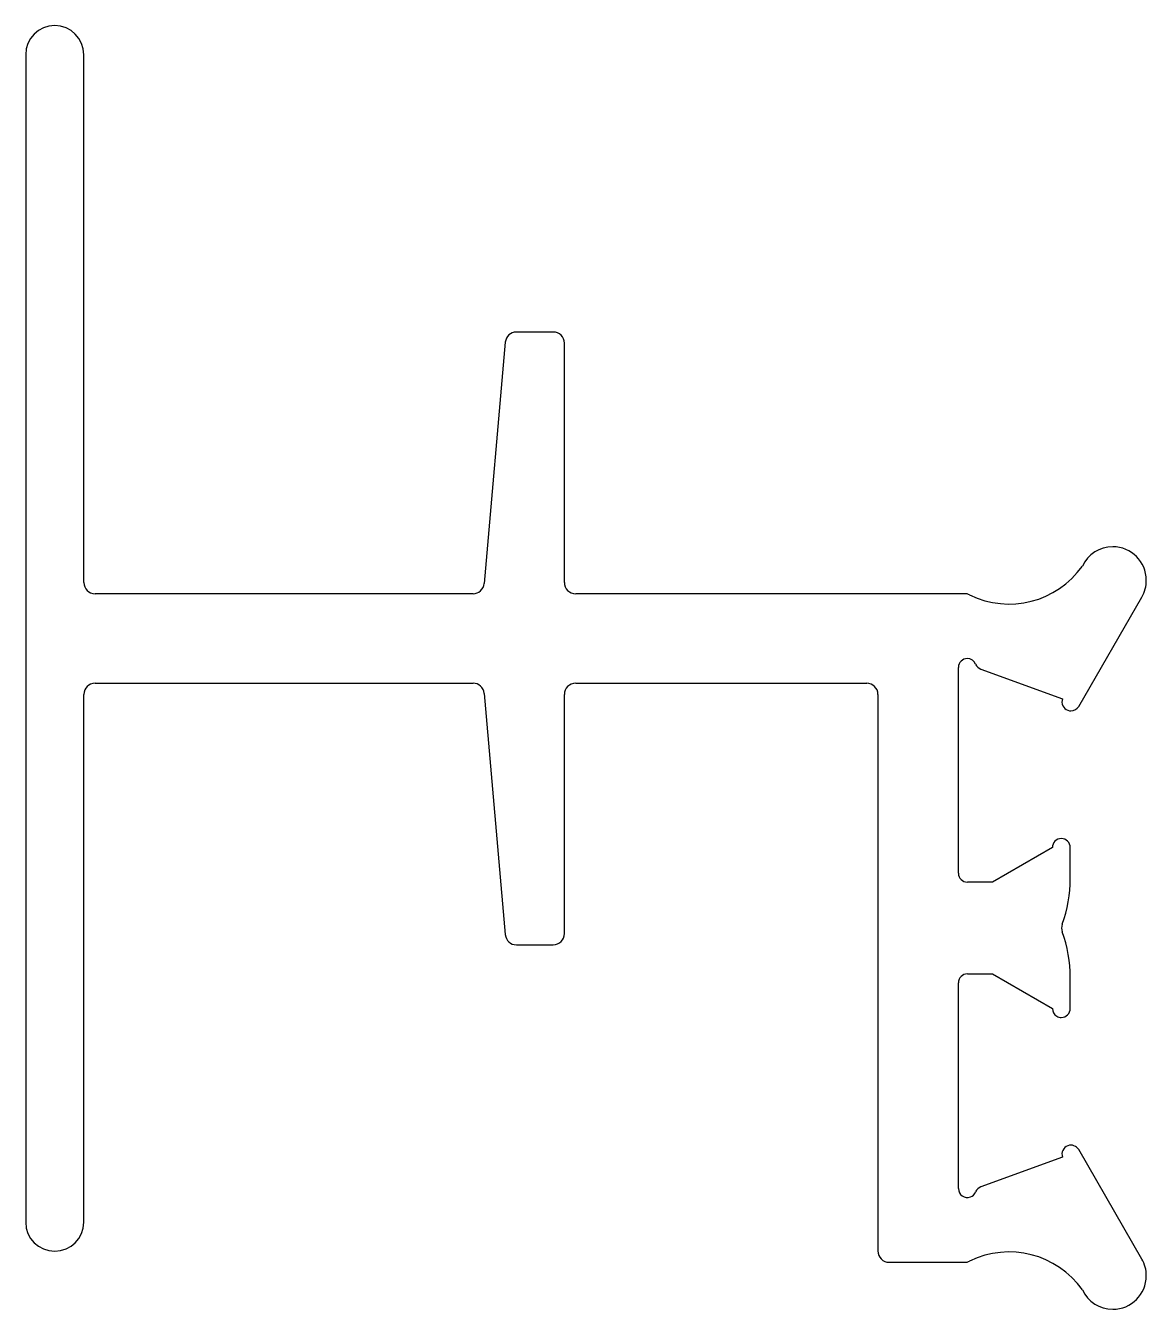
# Model space of a CAD drawing. Extents: x -10.4 to 14.6, y 0 to 28.7.
import ezdxf

# ---------------------------------------------------------------- set-up
doc = ezdxf.new("R2010")
doc.units = 0
doc.header["$MEASUREMENT"] = 0
doc.layers.add('OBJECT', color=40, linetype='CONTINUOUS')

msp = doc.modelspace()

# ---------------------------------------------------------------- linework, layer by layer
at = {"layer": 'OBJECT', "color": 7, "linetype": 'Continuous'}
for p, q in [((-10.407, 28.077), (-10.407, 1.977)), ((-9.107, 16.277), (-9.107, 28.077)), ((1.384, 21.877), (0.563, 21.877)), ((0.314, 21.648), (-0.158, 16.255)), ((1.634, 16.281), (1.634, 21.627)), ((-0.407, 16.027), (-8.857, 16.027)), ((10.583, 16.027), (1.888, 16.027)), ((13.131, 13.508), (14.543, 15.953)), ((10.443, 9.778), (10.443, 14.378)), ((10.947, 14.34), (12.77, 13.677)), ((-9.107, 1.977), (-9.107, 13.777)), ((-8.857, 14.027), (-0.407, 14.027)), ((-0.158, 13.798), (0.314, 8.405)), ((1.888, 14.027), (8.393, 14.027)), ((8.643, 13.777), (8.643, 1.333)), ((1.634, 8.427), (1.634, 13.773)), ((12.543, 10.352), (11.203, 9.578)), ((12.943, 9.659), (12.943, 10.352)), ((11.203, 9.578), (10.643, 9.578)), ((0.563, 8.177), (1.384, 8.177)), ((10.643, 7.528), (11.203, 7.528)), ((11.203, 7.528), (12.543, 6.754)), ((10.443, 2.728), (10.443, 7.328)), ((12.943, 6.754), (12.943, 7.447)), ((14.543, 1.153), (13.131, 3.598)), ((12.77, 3.429), (10.947, 2.766)), ((8.897, 1.079), (10.582, 1.079))]:
    msp.add_line(p, q, dxfattribs=at)
for centre, radius, start, end in [((-9.757, 28.077), 0.65, 90, 180), ((-9.757, 28.077), 0.65, 360, 90), ((0.563, 21.627), 0.25, 90, 175), ((1.384, 21.627), 0.25, 0, 90), ((13.893, 16.328), 0.75, 90, 155.025), ((13.893, 16.328), 0.75, 0, 90), ((11.577, 17.795), 2, 243.7792, 324.8875), ((-8.857, 16.277), 0.25, 180, 270), ((-0.407, 16.277), 0.25, 270, 355), ((1.888, 16.281), 0.254, 180, 270), ((13.893, 16.328), 0.75, 330, 360), ((10.583, 15.777), 0.25, 63.7792, 90), ((10.643, 14.378), 0.2, 90, 180), ((10.643, 14.378), 0.2, 22.3472, 90), ((11.016, 14.531), 0.203, 202.3472, 250), ((-8.857, 13.777), 0.25, 90, 180), ((-0.407, 13.777), 0.25, 5, 90), ((1.888, 13.773), 0.254, 90, 180), ((8.393, 13.777), 0.25, 0, 90), ((12.958, 13.608), 0.2, 160, 250), ((12.958, 13.608), 0.2, 270, 330), ((12.958, 13.608), 0.2, 250, 270), ((12.743, 10.352), 0.2, 90, 180), ((12.743, 10.352), 0.2, 0, 90), ((10.643, 9.778), 0.2, 180, 270), ((9.943, 9.659), 3, 340.133, 359.9999), ((13.004, 8.553), 0.254, 160.133, 199.867), ((0.563, 8.427), 0.25, 185, 270), ((1.384, 8.427), 0.25, 270, 360), ((9.943, 7.447), 3, 0.0001, 19.867), ((10.643, 7.328), 0.2, 90, 180), ((12.743, 6.754), 0.2, 180, 240), ((12.743, 6.754), 0.2, 270, 360), ((12.743, 6.754), 0.2, 240, 270), ((12.958, 3.498), 0.2, 110, 200), ((12.958, 3.498), 0.2, 30, 110), ((10.643, 2.728), 0.2, 180, 290), ((10.643, 2.728), 0.2, 290, 337.6528), ((11.016, 2.575), 0.203, 110, 157.6528), ((-9.757, 1.977), 0.65, 180, 270), ((-9.757, 1.977), 0.65, 270, 0), ((8.897, 1.333), 0.254, 180, 270), ((11.577, -0.689), 2, 35.1125, 116.1971), ((13.893, 0.778), 0.75, 360, 30), ((10.582, 1.333), 0.254, 270, 296.1971), ((13.893, 0.778), 0.75, 270, 360), ((13.893, 0.778), 0.75, 204.975, 270)]:
    msp.add_arc(centre, radius, start, end, dxfattribs=at)

doc.saveas('drawing.dxf')
